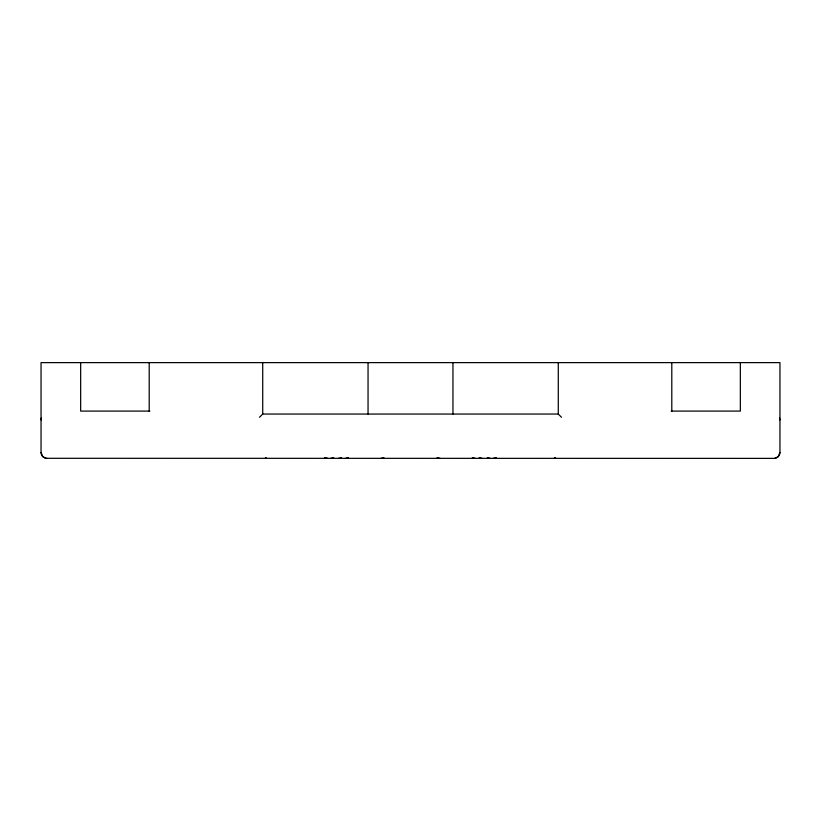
<?xml version="1.0" encoding="UTF-8"?>
<svg xmlns="http://www.w3.org/2000/svg" width="821" height="821" viewBox="0 0 821 821"><rect width="100%" height="100%" fill="white"/><g stroke="black" fill="none" stroke-linecap="round" stroke-linejoin="round"><path stroke-width="1.23" d="M779.95 452.474C780.022 455.634 777.2 458.446 774.039 458.375L46.027 458.303L42.774 456.65L41.05 452.474L41.05 362.625L779.95 362.625L779.95 452.474L778.226 456.65L774.973 458.303M41.173 418.936L41.05 419.962L41.44 417.951L41.214 418.536M259.487 417.284L262.72 414.051L558.28 414.051L561.513 417.284M333.644 457.595L330.689 458.375M348.422 457.595L345.467 458.375M383.889 457.595L380.934 458.375M554.401 458.026L555.324 457.595M341.557 457.595L338.601 458.375M496.223 457.595L493.267 458.375M149.833 411.095L80.663 411.095L80.663 362.625M671.178 411.095L740.337 411.095L740.337 362.625M490.311 458.375L487.356 457.595M482.163 458.375L479.218 457.595M475.297 458.375L472.352 457.595M440.066 458.375L437.111 457.595M327.733 458.375L324.777 457.595M46.951 458.375C43.8 458.436 40.978 455.634 41.05 452.474M265.45 457.595L266.373 458.026M779.56 417.951L779.95 419.962M671.794 362.625L671.794 411.095M558.28 362.625L558.28 414.051M452.946 362.625L452.946 414.051M368.054 362.625L368.054 414.051M262.72 362.625L262.72 414.051M149.206 362.625L149.206 411.095"/></g></svg>
